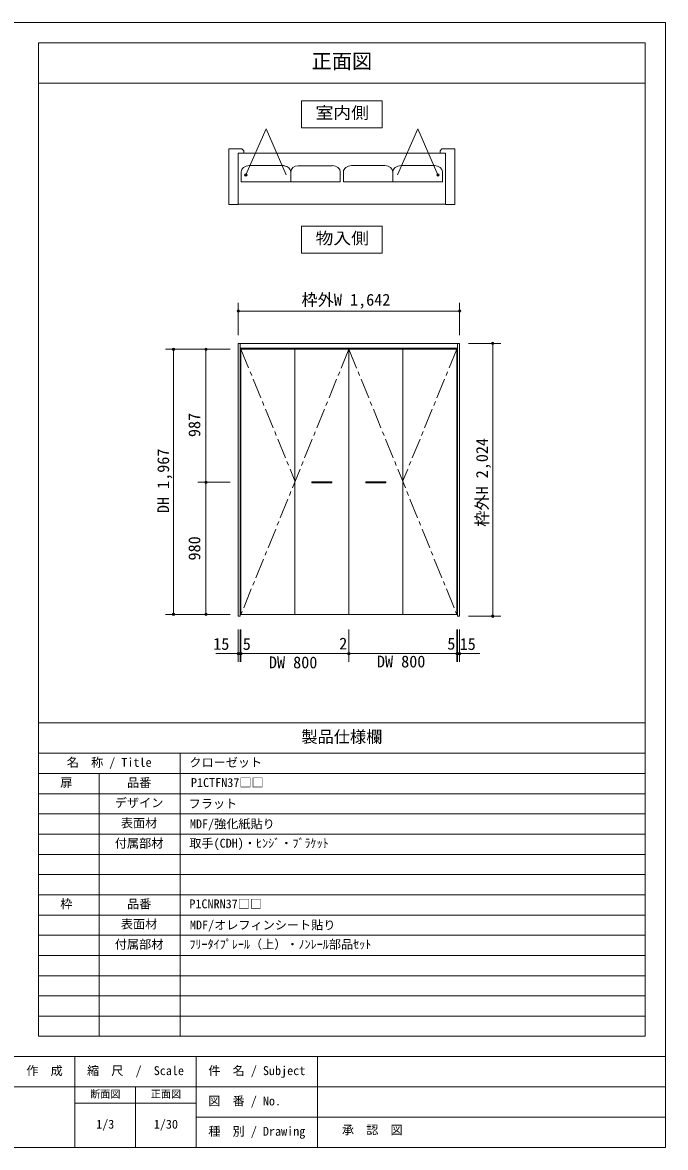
# Model space of a CAD drawing. Units: millimetres on the paper, enlarged 10 times, with parts at other scales. Extents: x -1954 to 1996, y -1346 to 1437.
# Drawn here: x 406 to 1996, y -1346 to 1437 of the extents above; entities that cross this region are included whole.
import ezdxf
from ezdxf.enums import TextEntityAlignment as Align

# ---------------------------------------------------------------- set-up
doc = ezdxf.new("R2010")
doc.units = ezdxf.units.MM
doc.header["$LTSCALE"] = 10
doc.header["$PDMODE"] = 32
doc.header["$PDSIZE"] = 6
doc.linetypes.add('CHAIN1', pattern=[8, 5, -1, 1, -1])
doc.layers.add('0-0_0', color=7, linetype='Continuous', lineweight=18)
doc.layers.add('1-0_H-SYM', color=7, linetype='Continuous', lineweight=18)
doc.styles.add('ＭＳ ゴシック', font='')
doc.styles.get('ＭＳ ゴシック').set_extended_font_data('MS Gothic')

msp = doc.modelspace()

# ---------------------------------------------------------------- linework, layer by layer
at = {"layer": '0-0_0'}
for p, q in [((1995.62, 1436.77), (1995.62, -1345.73)), ((445.62, 1386.77), (445.62, -1070.73)), ((445.62, 1386.77), (1945.62, 1386.77)), ((1945.62, 1386.77), (1945.62, -1070.73)), ((445.62, 1286.77), (1945.62, 1286.77)), ((445.62, -295.73), (1945.62, -295.73)), ((445.62, -370.73), (1945.62, -370.73)), ((795.62, -370.73), (795.62, -1070.73)), ((445.62, -420.73), (1945.62, -420.73)), ((595.62, -420.73), (595.62, -1070.73)), ((445.62, -470.73), (1945.62, -470.73)), ((445.62, -520.73), (1945.62, -520.73)), ((445.62, -570.73), (1945.62, -570.73)), ((445.62, -620.73), (1945.62, -620.73)), ((445.62, -670.73), (1945.62, -670.73)), ((445.62, -720.73), (1945.62, -720.73)), ((445.62, -770.73), (1945.62, -770.73)), ((445.62, -820.73), (1945.62, -820.73)), ((445.62, -870.73), (1945.62, -870.73)), ((445.62, -920.73), (1945.62, -920.73)), ((445.62, -970.73), (1945.62, -970.73)), ((445.62, -1020.73), (1945.62, -1020.73)), ((1945.62, -1070.73), (445.62, -1070.73)), ((445.62, -1070.73), (1945.62, -1070.73)), ((-1954.38, -1120.73), (1995.62, -1120.73)), ((535.62, -1120.73), (535.62, -1345.73)), ((835.62, -1345.73), (835.62, -1120.73)), ((1135.62, -1345.73), (1135.62, -1120.73)), ((1995.62, -1195.73), (-1154.38, -1195.73)), ((685.62, -1195.73), (685.62, -1345.73)), ((535.62, -1235.73), (835.62, -1235.73)), ((1995.62, -1270.73), (835.62, -1270.73)), ((1995.62, -1345.73), (-1954.38, -1345.73))]:
    msp.add_line(p, q, dxfattribs=at)
msp.add_lwpolyline([(-1954.38, -1345.73), (-1954.38, 1436.77), (1995.62, 1436.77)], dxfattribs=at)
at = {"layer": '1-0_H-SYM', "color": 4, "lineweight": 9}
for p, q in [((958.13, 1059.73), (1008.09, 1173.99)), ((1058.05, 1059.73), (1008.09, 1173.99)), ((1333.2, 1059.73), (1383.16, 1173.99)), ((1433.12, 1059.73), (1383.16, 1173.99)), ((939.49, 743.16), (939.49, 663.16)), ((1486.82, 743.16), (1486.82, 663.16)), ((938.82, 723.16), (1487.16, 723.16)), ((1588.69, 643.16), (1508.69, 643.16)), ((1568.69, -31.5), (1568.69, 643.16)), ((759.49, 628.5), (919.49, 628.5)), ((779.49, 628.5), (779.49, -27.17)), ((859.49, -27.17), (859.49, 628.5)), ((839.49, 299.5), (919.49, 299.5)), ((759.49, -27.17), (919.49, -27.17)), ((1588.69, -31.5), (1508.69, -31.5)), ((939.49, -144.17), (939.49, -64.17)), ((944.49, -144.17), (944.49, -64.17)), ((946.16, -144.17), (946.16, -64.17)), ((1212.82, -144.17), (1212.82, -64.17)), ((1213.16, -144.17), (1213.16, -64.17)), ((1480.16, -144.17), (1480.16, -64.17)), ((1481.82, -144.17), (1481.82, -64.17)), ((1486.82, -144.17), (1486.82, -64.17)), ((884.16, -124.17), (1536.93, -124.17))]:
    msp.add_line(p, q, dxfattribs=at)
at = {"layer": '1-0_H-SYM'}
for p, q in [((916.24, 986.26), (916.24, 1124.04)), ((948.38, 1124.04), (916.24, 1124.04)), ((1452.05, 1113.32), (939.2, 1113.32)), ((939.2, 986.26), (939.2, 1113.32)), ((948.38, 1124.04), (952.98, 1119.44)), ((952.98, 1119.44), (952.98, 1113.32)), ((1442.87, 1124.04), (1475.01, 1124.04)), ((1452.05, 986.26), (1452.05, 1113.32)), ((1475.01, 986.26), (1475.01, 1124.04)), ((946.85, 1042.9), (946.85, 1067.39)), ((966.76, 1082.7), (1053, 1082.7)), ((1069.33, 1042.9), (1069.33, 1067.39)), ((1087.75, 1082.66), (1171.9, 1082.66)), ((1191.8, 1067.39), (1191.8, 1042.9)), ((1199.45, 1042.9), (1199.45, 1067.39)), ((1219.35, 1082.7), (1302.02, 1082.7)), ((1321.92, 1042.9), (1321.92, 1067.39)), ((1341.83, 1082.7), (1424.49, 1082.7)), ((1191.8, 1042.9), (946.85, 1042.9)), ((939.2, 986.26), (916.24, 986.26)), ((939.2, 987.79), (1452.05, 987.79)), ((1452.05, 986.26), (1475.01, 986.26)), ((939.49, 643.16), (939.49, -31.5)), ((944.49, -31.5), (944.49, 643.16)), ((1481.82, -31.5), (1481.82, 643.16)), ((1486.82, 643.16), (1486.82, -31.5)), ((944.49, 631.16), (1481.82, 631.16)), ((1212.82, 628.5), (946.16, 628.5)), ((946.16, -27.17), (946.16, 628.5)), ((1079.32, -27.17), (1079.32, 628.5)), ((1212.82, 628.5), (1212.82, -27.17)), ((1346.32, 628.5), (1213.16, 628.5)), ((1213.16, -27.17), (1213.16, 628.5)), ((1346.32, -27.17), (1346.32, 628.5)), ((1479.82, 628.5), (1346.66, 628.5)), ((1346.66, 628.5), (1346.66, -27.17)), ((1479.82, 628.5), (1479.82, -27.17)), ((946.16, -27.17), (1079.32, -27.17)), ((1213.16, -27.17), (1346.32, -27.17)), ((1346.66, -27.17), (1479.82, -27.17)), ((939.49, -31.5), (944.49, -31.5)), ((1481.82, -31.5), (1486.82, -31.5))]:
    msp.add_line(p, q, dxfattribs=at)
at = {"layer": '1-0_H-SYM', "lineweight": 20}
for p, q in [((939.49, 643.16), (1486.82, 643.16)), ((1121.74, 298.58), (1121.74, 300.41)), ((1122.24, 300.91), (1170.24, 300.91)), ((1122.24, 298.08), (1170.24, 298.08)), ((1170.74, 298.58), (1170.74, 300.41)), ((1255.24, 298.58), (1255.24, 300.41)), ((1303.74, 300.91), (1255.74, 300.91)), ((1303.74, 298.08), (1255.74, 298.08)), ((1304.24, 298.58), (1304.24, 300.41))]:
    msp.add_line(p, q, dxfattribs=at)
at = {"layer": '1-0_H-SYM', "color": 4, "linetype": 'CHAIN1', "lineweight": 9}
for p, q in [((1212.82, 628.5), (946.16, -27.17)), ((946.16, 628.5), (1079.49, 303.33)), ((1213.16, 628.5), (1479.82, -27.17)), ((1479.82, 628.5), (1346.49, 303.33))]:
    msp.add_line(p, q, dxfattribs=at)
at = {"layer": '1-0_H-SYM'}
for points in [[(1095.62, 1176.63), (1295.62, 1176.63), (1295.62, 1243.29), (1095.62, 1243.29)], [(1095.62, 866.32), (1295.62, 866.32), (1295.62, 932.98), (1095.62, 932.98)]]:
    msp.add_lwpolyline(points, close=True, dxfattribs=at)
for points in [[(1442.87, 1124.04), (1438.27, 1119.44), (1438.27, 1113.32)], [(1444.4, 1067.39), (1444.4, 1042.9), (1199.45, 1042.9)], [(1079.66, 628.5), (1079.66, -27.17), (1212.82, -27.17)]]:
    msp.add_lwpolyline(points, dxfattribs=at)
at = {"layer": '1-0_H-SYM', "lineweight": 20}
for centre, start, end in [((1122.24, 300.41), 90, 180), ((1122.24, 298.58), 180, 270), ((1170.24, 300.41), 0, 90), ((1170.24, 298.58), 270, 0), ((1255.74, 300.41), 90, 180), ((1255.74, 298.58), 180, 270), ((1303.74, 300.41), 0, 90), ((1303.74, 298.58), 270, 0)]:
    msp.add_arc(centre, 0.5, start, end, dxfattribs=at)
at = {"layer": '1-0_H-SYM'}
for centre, start_param, end_param in [((966.76, 1067.39), 1.5707963, 3.1415927), ((1049.42, 1067.39), 6.2831853, 7.6735165), ((1089.23, 1067.39), 1.6451562, 3.1415927), ((1171.9, 1067.39), 6.2831853, 7.8539816), ((1219.35, 1067.39), 1.5707963, 3.1415927), ((1302.02, 1067.39), 6.2831853, 7.8539816), ((1341.83, 1067.39), 1.5707963, 3.1415927), ((1424.49, 1067.39), 6.2831853, 7.8539816)]:
    msp.add_ellipse(centre, major_axis=(19.9, 0), ratio=0.769231, start_param=start_param, end_param=end_param, dxfattribs=at)
for p in [(958.13, 1059.73), (1433.12, 1059.73)]:
    msp.add_point(p, dxfattribs=at)
at = {"layer": '1-0_H-SYM', "color": 4}
for p in [(939.49, 723.16), (1486.82, 723.16), (1568.69, 643.16), (779.49, 628.5), (859.49, 628.5), (859.49, 299.5), (779.49, -27.17), (859.49, -27.17), (1568.69, -31.5), (939.49, -124.17), (944.49, -124.17), (946.16, -124.17), (1212.82, -124.17), (1213.16, -124.17), (1480.16, -124.17), (1481.82, -124.17), (1486.82, -124.17)]:
    msp.add_point(p, dxfattribs=at)

# ---------------------------------------------------------------- texts
at = {"layer": '0-0_0', "style": 'ＭＳ ゴシック'}
for s, height, p in [('正面図', 36.66, (1120.62, 1311.77)), ('製品仕様欄', 29.33, (1095.62, -353.23)), ('名\u3000称 / Title', 21.99, (515.62, -410.73)), ('クローゼット', 21.99, (818.55, -410.73)), ('扉', 21.99, (499.37, -460.73)), ('品番', 21.99, (664.37, -460.73)), ('P1CTFN37□□', 21.99, (822.57, -460.73)), ('デザイン', 21.99, (634.37, -510.73)), ('フラット', 21.99, (816.97, -512.88)), ('表面材', 21.99, (649.37, -560.73)), ('MDF/強化紙貼り', 21.99, (819.99, -562.98)), ('付属部材', 21.99, (634.37, -610.73)), ('取手(CDH)・ﾋﾝｼﾞ・ﾌﾞﾗｹｯﾄ', 21.99, (818.55, -610.73)), ('枠', 21.99, (499.37, -760.73)), ('品番', 21.99, (664.37, -760.73)), ('P1CNRN37□□', 21.99, (818.55, -760.73)), ('表面材', 21.99, (649.37, -810.73)), ('MDF/オレフィンシート貼り', 21.99, (819.99, -812.98)), ('付属部材', 21.99, (634.37, -860.73)), ('ﾌﾘｰﾀｲﾌﾟﾚｰﾙ（上）・ﾉﾝﾚｰﾙ部品ｾｯﾄ', 21.99, (818.55, -860.73)), ('作\u3000成', 21.99, (415.62, -1173.23)), ('縮\u3000尺\u3000/\u3000Scale', 21.99, (565.62, -1173.23)), ('件\u3000名 / Subject', 21.99, (865.62, -1173.23)), ('断面図', 18.33, (573.12, -1228.23)), ('正面図', 18.33, (723.12, -1228.23)), ('図\u3000番 / No.', 21.99, (865.47, -1248.23)), ('1/3', 21.99, (588.12, -1305.73)), ('1/30', 21.99, (730.62, -1305.73)), ('種\u3000別 / Drawing', 21.99, (865.62, -1323.23)), ('承\u3000認\u3000図', 21.99, (1195.8, -1319.66))]:
    msp.add_text(s, height=height, dxfattribs=at).set_placement(p, align=Align.BOTTOM_LEFT)
at = {"layer": '1-0_H-SYM', "style": 'ＭＳ ゴシック', "width": 1.1}
for s, p in [('室内側', (1130.62, 1189.96)), ('物入側', (1130.62, 879.65))]:
    msp.add_text(s, height=29.33, dxfattribs=at).set_placement(p, align=Align.BOTTOM_LEFT)
at = {"layer": '1-0_H-SYM', "style": 'ＭＳ ゴシック'}
for s, p in [('枠外W 1,642', (1095.85, 727.56)), ('15', (877.6, -123.61)), ('5', (950.59, -123.81)), ('2', (1189.03, -122.74)), ('5', (1456.26, -123.19)), ('15', (1486.74, -124.03)), ('DW 800', (1015.32, -169.37)), ('DW 800', (1282.32, -167.17))]:
    msp.add_text(s, height=29.33, dxfattribs=at).set_placement(p, align=Align.BOTTOM_LEFT)
for s, p in [('987', (854.49, 411.33)), ('枠外H 2,024', (1565.41, 189.5)), ('DH 1,967', (777.45, 223.33)), ('980', (854.49, 106.16))]:
    msp.add_text(s, height=29.33, rotation=90, dxfattribs=at).set_placement(p, align=Align.BOTTOM_LEFT)

doc.saveas('drawing.dxf')
